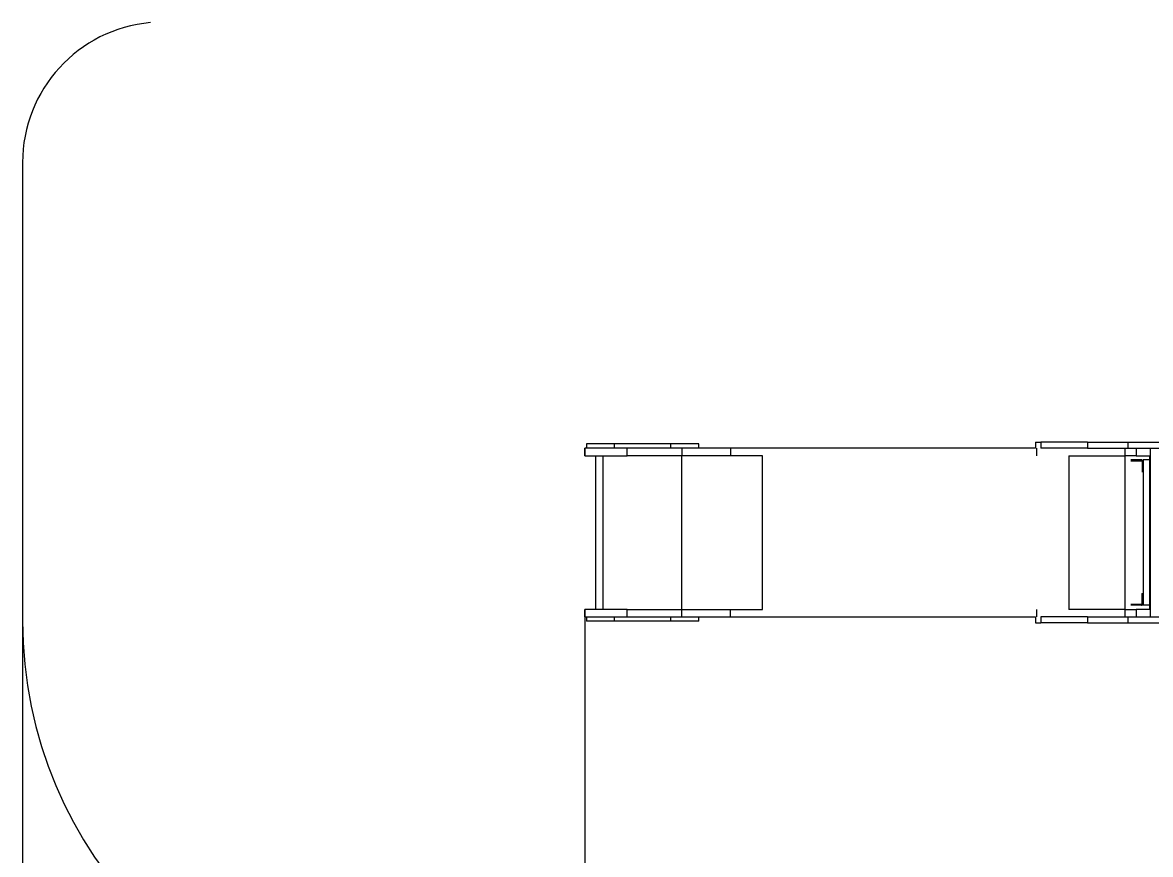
# Model space of a CAD drawing. Header units: millimetres. Extents: x -5785 to 6370, y -5702 to 4322.
# Drawn here: x -5785 to -1774, y -2218 to 740 of the extents above; entities that cross this region are included whole.
import ezdxf

# ---------------------------------------------------------------- set-up
doc = ezdxf.new("R2010")
doc.units = ezdxf.units.MM
for name, color, linetype in [('DIKOM_ЗОНА', 80, 'Continuous'), ('DIKOM_ОБЪЕКТ', 7, 'Continuous'), ('DIKOM_РАЗМЕР_ЗОНА', 7, 'Continuous'), ('DIKOM_РАЗМЕР_ОБЪЕКТА', 7, 'Continuous')]:
    doc.layers.add(name, color=color, linetype=linetype)
doc.styles.add('style1', font='arial.ttf', dxfattribs={"width": 0.8})
doc.dimstyles.new('1-50', dxfattribs={"dimtxt": 300, "dimasz": 200, "dimexe": 100, "dimexo": 0, "dimgap": 100, "dimtad": 1, "dimtxsty": 'style1', "dimcen": 200, "dimclrd": 7, "dimclre": 7, "dimclrt": 7, "dimadec": 1, "dimazin": 2, "dimtfac": 1, "dimtmove": 0, "dimatfit": 2, "dimfxl": 0, "dimlwd": 25, "dimlwe": 18, "dimarcsym": 0})

# ---------------------------------------------------------------- blocks, each defined once
blk = doc.blocks.new('*D10')
at = {"layer": 'Defpoints', "color": 0, "transparency": 16777216}
for p in [(3537.6, 1026.6), (-3784.6, -1373.4), (3537.6, -3958.5)]:
    blk.add_point(p, dxfattribs=at)
at = {"layer": 'DIKOM_РАЗМЕР_ОБЪЕКТА', "color": 7, "lineweight": 18, "transparency": 16777216}
for p, q in [((3537.6, 1026.6), (3537.6, -4058.5)), ((-3784.6, -1373.4), (-3784.6, -4058.5))]:
    blk.add_line(p, q, dxfattribs=at)
at = {"layer": 'DIKOM_РАЗМЕР_ОБЪЕКТА', "color": 7, "lineweight": 25, "transparency": 16777216}
blk.add_line((-3584.6, -3958.5), (3337.6, -3958.5), dxfattribs=at)
at = {"layer": 'DIKOM_РАЗМЕР_ОБЪЕКТА', "color": 7, "transparency": 16777216}
for points in [[(-3584.6, -3925.1), (-3584.6, -3991.8), (-3784.6, -3958.5)], [(3337.6, -3925.1), (3337.6, -3991.8), (3537.6, -3958.5)]]:
    blk.add_solid(points, dxfattribs=at)
at = {"layer": 'DIKOM_РАЗМЕР_ОБЪЕКТА', "color": 7, "transparency": 16777216, "insert": (54.7, -3705.2), "char_height": 300, "attachment_point": 5, "style": 'style1'}
blk.add_mtext('7300', dxfattribs=at)
blk = doc.blocks.new('*D12')
at = {"layer": 'Defpoints', "color": 0, "transparency": 16777216}
for p in [(5537.6, 1304.2), (-5784.6, -573.4), (5537.6, -5602.2)]:
    blk.add_point(p, dxfattribs=at)
at = {"layer": 'DIKOM_РАЗМЕР_ЗОНА', "color": 7, "lineweight": 18, "transparency": 16777216}
for p, q in [((5537.6, 1304.2), (5537.6, -5702.2)), ((-5784.6, -573.4), (-5784.6, -5702.2))]:
    blk.add_line(p, q, dxfattribs=at)
at = {"layer": 'DIKOM_РАЗМЕР_ЗОНА', "color": 7, "lineweight": 25, "transparency": 16777216}
blk.add_line((-5584.6, -5602.2), (5337.6, -5602.2), dxfattribs=at)
at = {"layer": 'DIKOM_РАЗМЕР_ЗОНА', "color": 7, "transparency": 16777216}
for points in [[(-5584.6, -5568.9), (-5584.6, -5635.6), (-5784.6, -5602.2)], [(5337.6, -5568.9), (5337.6, -5635.6), (5537.6, -5602.2)]]:
    blk.add_solid(points, dxfattribs=at)
at = {"layer": 'DIKOM_РАЗМЕР_ЗОНА', "color": 7, "transparency": 16777216, "insert": (-41.5, -5349), "char_height": 300, "attachment_point": 5, "style": 'style1'}
blk.add_mtext('11300', dxfattribs=at)

msp = doc.modelspace()

# ---------------------------------------------------------------- linework, layer by layer
at = {"layer": 'DIKOM_ЗОНА', "color": 3, "lineweight": 15}
msp.add_line((-5784.57, 241.585), (-5784.57, -1388.415), dxfattribs=at)
for centre, radius, start, end in [((-5284.57, 241.585), 500, 95.157959, 180), ((-4284.57, -1388.415), 1500, 180, 270)]:
    msp.add_arc(centre, radius, start, end, dxfattribs=at)
at = {"layer": 'DIKOM_ОБЪЕКТ', "color": 7, "linetype": 'Continuous', "lineweight": 15}
for p, q in [((-3779.57, -758.415), (-3779.57, -773.415)), ((-3679.568, -758.415), (-3779.57, -758.415)), ((-3679.568, -773.415), (-3679.568, -758.415)), ((-3479.568, -758.415), (-3679.568, -758.415)), ((-3479.568, -773.415), (-3479.568, -758.415)), ((-3379.57, -758.415), (-3479.568, -758.415)), ((-3379.57, -773.415), (-3379.57, -758.415)), ((-2182.367, -752.415), (-2182.367, -773.415)), ((-2182.367, -752.415), (-2163.506, -752.415)), ((-2163.506, -752.415), (-2163.506, -773.415)), ((-1997.363, -752.415), (-2163.506, -752.415)), ((-1997.363, -752.415), (-1997.363, -773.415)), ((-1997.363, -752.415), (-1854.612, -752.415)), ((-1854.612, -752.415), (-1854.612, -773.415)), ((-1854.612, -752.415), (-1736.962, -752.415)), ((-3784.57, -800.415), (-3784.57, -773.415)), ((-3784.568, -773.415), (-3784.57, -773.415)), ((-3784.568, -800.415), (-3784.57, -800.415)), ((-3784.568, -773.415), (-3784.568, -800.415)), ((-3634.565, -773.415), (-3784.568, -773.415)), ((-3784.568, -800.415), (-3634.565, -800.415)), ((-3746.57, -800.415), (-3746.57, -1346.415)), ((-3719.569, -1346.415), (-3719.569, -800.415)), ((-3634.565, -800.415), (-3634.565, -773.415)), ((-3439.565, -773.415), (-3634.565, -773.415)), ((-3439.565, -800.415), (-3634.565, -800.415)), ((-3439.57, -1346.415), (-3439.57, -800.415)), ((-3439.565, -773.415), (-3439.565, -800.415)), ((-3267.491, -773.415), (-3439.565, -773.415)), ((-3267.491, -800.415), (-3439.565, -800.415)), ((-3267.491, -773.415), (-3267.491, -800.415)), ((-2182.367, -773.415), (-3267.491, -773.415)), ((-3152.779, -800.415), (-3267.491, -800.415)), ((-3152.779, -1346.415), (-3152.779, -800.415)), ((-2178.708, -773.415), (-2178.708, -800.415)), ((-2163.011, -773.415), (-2163.506, -773.415)), ((-1997.363, -773.415), (-2163.011, -773.415)), ((-2063.996, -800.415), (-1863.635, -800.415)), ((-2063.996, -800.415), (-2063.996, -1346.415)), ((-1997.363, -773.415), (-1854.612, -773.415)), ((-1863.635, -800.415), (-1863.635, -773.415)), ((-1823.815, -800.415), (-1863.635, -800.415)), ((-1863.496, -1346.415), (-1863.496, -800.415)), ((-1863.494, -1346.415), (-1863.494, -800.415)), ((-1854.612, -773.415), (-1736.962, -773.415)), ((-1823.815, -773.415), (-1823.815, -800.415)), ((-1823.815, -800.415), (-1773.78, -800.415)), ((-1776.783, -800.415), (-1776.783, -1346.415)), ((-1773.783, -1346.415), (-1773.783, -800.415)), ((-1773.78, -800.415), (-1773.78, -773.415)), ((-1841.496, -815.415), (-1843.348, -815.415)), ((-1843.348, -818.415), (-1841.496, -818.415)), ((-1841.496, -815.415), (-1841.496, -818.415)), ((-1805.496, -815.415), (-1841.496, -815.415)), ((-1841.496, -818.415), (-1805.496, -818.415)), ((-1803.496, -820.415), (-1803.496, -856.415)), ((-1800.496, -856.415), (-1800.496, -820.415)), ((-1798.496, -815.415), (-1799.091, -815.415)), ((-1798.496, -1331.415), (-1798.496, -815.415)), ((-1777.496, -815.415), (-1798.496, -815.415)), ((-1777.496, -815.415), (-1777.496, -1331.415)), ((-1776.902, -815.415), (-1777.496, -815.415)), ((-1800.496, -856.415), (-1803.496, -856.415)), ((-1803.496, -856.415), (-1803.496, -858.266)), ((-1800.496, -858.266), (-1800.496, -856.415)), ((-1803.496, -1288.564), (-1803.496, -1290.415)), ((-1803.496, -1326.415), (-1803.496, -1290.415)), ((-1803.496, -1290.415), (-1800.496, -1290.415)), ((-1800.496, -1290.415), (-1800.496, -1288.564)), ((-1800.496, -1290.415), (-1800.496, -1326.415)), ((-3784.57, -1373.415), (-3784.57, -1346.415)), ((-3784.57, -1346.415), (-3784.568, -1346.415)), ((-3784.568, -1346.415), (-3784.568, -1373.415)), ((-3634.565, -1346.415), (-3784.568, -1346.415)), ((-3634.565, -1373.415), (-3634.565, -1346.415)), ((-3634.565, -1346.415), (-3439.565, -1346.415)), ((-3439.565, -1373.415), (-3439.565, -1346.415)), ((-3439.565, -1346.415), (-3267.491, -1346.415)), ((-3267.491, -1373.415), (-3267.491, -1346.415)), ((-3267.491, -1346.415), (-3152.779, -1346.415)), ((-2178.708, -1346.415), (-2178.708, -1373.415)), ((-1863.635, -1346.415), (-2063.996, -1346.415)), ((-1863.635, -1373.415), (-1863.635, -1346.415)), ((-1863.635, -1346.415), (-1823.815, -1346.415)), ((-1843.348, -1328.415), (-1841.496, -1328.415)), ((-1841.496, -1331.415), (-1843.348, -1331.415)), ((-1841.496, -1328.415), (-1841.496, -1331.415)), ((-1841.496, -1328.415), (-1805.496, -1328.415)), ((-1805.496, -1331.415), (-1841.496, -1331.415)), ((-1823.815, -1346.415), (-1823.815, -1373.415)), ((-1773.78, -1346.415), (-1823.815, -1346.415)), ((-1798.496, -1331.415), (-1799.091, -1331.415)), ((-1777.496, -1331.415), (-1798.496, -1331.415)), ((-1776.902, -1331.415), (-1777.496, -1331.415)), ((-1773.78, -1373.415), (-1773.78, -1346.415)), ((-3784.57, -1373.415), (-3784.568, -1373.415)), ((-3784.568, -1373.415), (-3634.565, -1373.415)), ((-3779.57, -1373.415), (-3779.57, -1388.415)), ((-3679.568, -1388.415), (-3779.57, -1388.415)), ((-3679.568, -1388.415), (-3679.568, -1373.415)), ((-3479.568, -1388.415), (-3679.568, -1388.415)), ((-3634.565, -1373.415), (-3439.565, -1373.415)), ((-3479.568, -1388.415), (-3479.568, -1373.415)), ((-3379.57, -1388.415), (-3479.568, -1388.415)), ((-3439.565, -1373.415), (-3267.491, -1373.415)), ((-3379.57, -1388.415), (-3379.57, -1373.415)), ((-3267.491, -1373.415), (-2182.367, -1373.415)), ((-2182.367, -1373.415), (-2182.367, -1394.415)), ((-2182.367, -1394.415), (-2163.506, -1394.415)), ((-2163.506, -1373.415), (-2163.011, -1373.415)), ((-2163.506, -1373.415), (-2163.506, -1394.415)), ((-1997.363, -1394.415), (-2163.506, -1394.415)), ((-1997.363, -1373.415), (-2163.011, -1373.415)), ((-1997.363, -1373.415), (-1997.363, -1394.415)), ((-1997.363, -1373.415), (-1854.612, -1373.415)), ((-1997.363, -1394.415), (-1854.612, -1394.415)), ((-1854.612, -1373.415), (-1854.612, -1394.415)), ((-1854.612, -1373.415), (-1736.962, -1373.415)), ((-1854.612, -1394.415), (-1736.962, -1394.415))]:
    msp.add_line(p, q, dxfattribs=at)
for centre, radius, start, end in [((-1805.496, -820.415), 5, 0.001199, 90), ((-1805.496, -820.415), 2, 0.001199, 90), ((-1805.496, -1326.415), 2, 270, 0.001199), ((-1805.496, -1326.415), 5, 270, 0.001199)]:
    msp.add_arc(centre, radius, start, end, dxfattribs=at)

# ---------------------------------------------------------------- dimensions: what is measured, and where the dimension line sits
at = {"layer": 'DIKOM_РАЗМЕР_ЗОНА'}
dim = msp.add_linear_dim(base=(5537.647, -5602.229), p1=(-5784.57, -573.415), p2=(5537.647, 1304.242), text='11300', dimstyle='1-50', dxfattribs=at)
dim.commit()
dim.dimension.update_dxf_attribs({"geometry": '*D12', "text_midpoint": (-41.466, -5602.229), "dimtype": 160})
at = {"layer": 'DIKOM_РАЗМЕР_ОБЪЕКТА'}
dim = msp.add_linear_dim(base=(3537.647, -3958.466), p1=(-3784.57, -1373.415), p2=(3537.647, 1026.585), text='7300', dimstyle='1-50', dxfattribs=at)
dim.commit()
dim.dimension.update_dxf_attribs({"geometry": '*D10', "text_midpoint": (54.693, -3958.466), "dimtype": 160})

doc.saveas('drawing.dxf')
